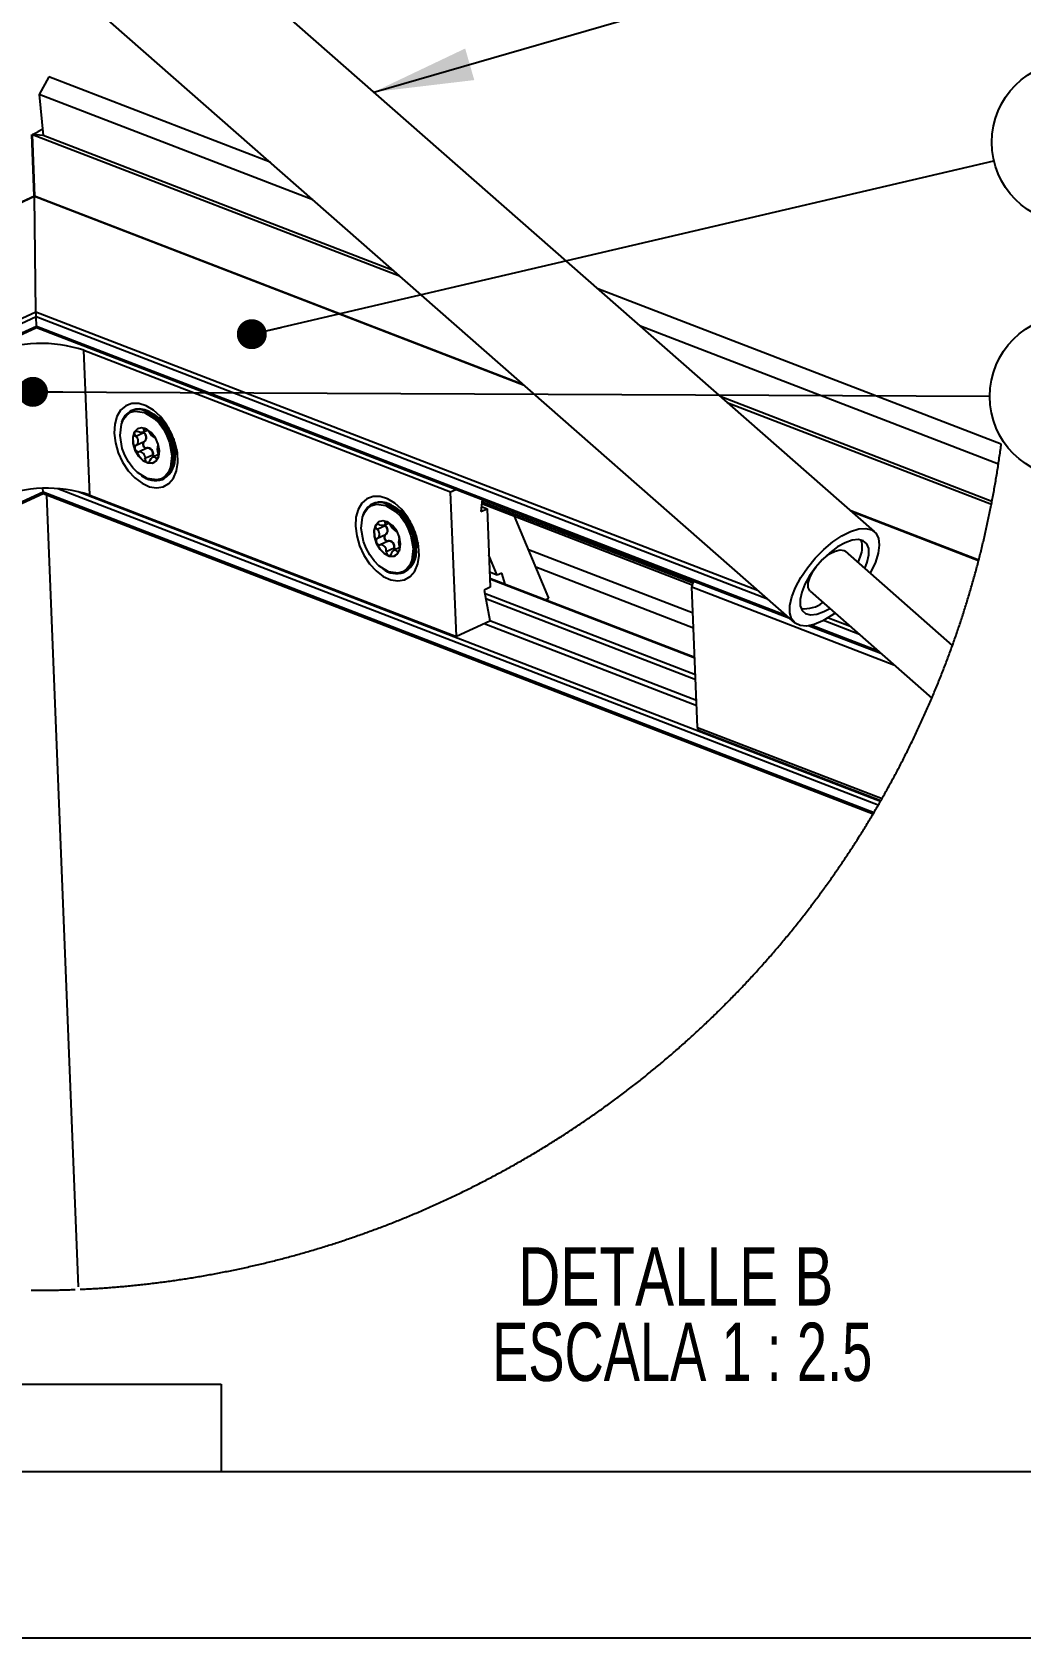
# Model space of a CAD drawing. Extents: x 0 to 7043, y 0 to 3042.
# Drawn here: x 863 to 1456, y 0 to 964 of the extents above; entities that cross this region are included whole.
import ezdxf

# ---------------------------------------------------------------- set-up
doc = ezdxf.new("R2010")
doc.units = 0
doc.header["$LTSCALE"] = 10
doc.layers.get('0').update_dxf_attribs({"linetype": 'CONTINUOUS'})
doc.layers.add('FORMATO', color=7, linetype='CONTINUOUS')
doc.layers.add('SLD-0', color=179, linetype='CONTINUOUS')
doc.styles.add('SLDTEXTSTYLE1', font='TXT', dxfattribs={"width": 0.75})
doc.styles.add('SLDTEXTSTYLE4', font='TXT', dxfattribs={"width": 0.696429})
doc.dimstyles.new('SLDDIMSTYLE0', dxfattribs={"dimtxt": 0.18, "dimasz": 60, "dimexe": 0, "dimexo": 0.0625, "dimgap": 0, "dimtad": 0, "dimtih": 1, "dimtoh": 1, "dimdec": 0, "dimrnd": 1e-09, "dimzin": 0, "dimdsep": 46, "dimtxsty": 'Standard', "dimsah": 1, "dimcen": 0.09, "dimadec": 0, "dimazin": 0, "dimtfac": 60, "dimtdec": 0, "dimtofl": 0, "dimtmove": 0, "dimatfit": 3, "dimfxl": 1, "dimtolj": 1, "dimtzin": 0, "dimarcsym": 0})
doc.dimstyles.new('SLDDIMSTYLE1', dxfattribs={"dimtxt": 0.18, "dimasz": 18, "dimexe": 0, "dimexo": 0.0625, "dimgap": 0, "dimtad": 0, "dimtih": 1, "dimtoh": 1, "dimdec": 0, "dimrnd": 1e-09, "dimzin": 0, "dimdsep": 46, "dimtxsty": 'Standard', "dimblk1": 'DOT', "dimblk2": 'DOT', "dimsah": 1, "dimcen": 0.09, "dimadec": 0, "dimazin": 0, "dimtfac": 18, "dimtdec": 0, "dimtofl": 0, "dimtmove": 0, "dimatfit": 3, "dimldrblk": 'DOT', "dimfxl": 1, "dimtolj": 1, "dimtzin": 0, "dimarcsym": 0})

# ---------------------------------------------------------------- blocks, each defined once
blk = doc.blocks.new('SW_NOTE_0_21')
at = {"color": 0, "linetype": 'Continuous', "char_height": 35, "attachment_point": 2}
for s, insert, style in [('DETALLE B', (108.28, 45.12), 'SLDTEXTSTYLE1'), ('ESCALA 1 : 2.5', (112.17, -0.14), 'SLDTEXTSTYLE4')]:
    blk.add_mtext(s, dxfattribs=dict(at, insert=insert, style=style))
blk = doc.blocks.new('SW_NOTE_0_23')
at = {"color": 0, "linetype": 'Continuous'}
blk.add_circle((48.65, -0.22), 48.65, dxfattribs=at)
at = {"color": 0, "linetype": 'Continuous', "insert": (47.94, 17.92), "char_height": 35, "attachment_point": 2, "style": 'SLDTEXTSTYLE1'}
blk.add_mtext('11', dxfattribs=at)
blk = doc.blocks.new('_DOT')
at = {"color": 0, "linetype": 'ByBlock'}
blk.add_line((-0.5, 0), (-1, 0), dxfattribs=at)
at = {"color": 0, "linetype": 'ByBlock', "const_width": 0.5}
blk.add_lwpolyline([(-0.25, 0, 1), (0.25, 0, 1)], format="xyb", close=True, dxfattribs=at)
blk = doc.blocks.new('SW_NOTE_0_24')
at = {"color": 0, "linetype": 'Continuous'}
blk.add_circle((47.37, 11.07), 48.65, dxfattribs=at)
at = {"color": 0, "linetype": 'Continuous', "insert": (46.67, 29.21), "char_height": 35, "attachment_point": 2, "style": 'SLDTEXTSTYLE1'}
blk.add_mtext('18', dxfattribs=at)

msp = doc.modelspace()

# ---------------------------------------------------------------- linework, layer by layer
at = {"color": 7, "linetype": 'Continuous'}
for p, q in [((1368.46, 664.31), (916.37, 1061.29)), ((868.34, 1006.58), (1320.42, 609.61)), ((872.71, 937.35), (867.05, 926.92)), ((1005.54, 886.11), (872.71, 937.35)), ((867.05, 926.92), (869.4, 902.18)), ((1031.16, 863.61), (867.05, 926.92)), ((864, 865.77), (862.52, 902.83)), ((862.92, 902.85), (866.23, 904.37)), ((869.4, 902.18), (862.92, 902.85)), ((864.4, 865.77), (862.92, 902.85)), ((864.19, 865.86), (309.72, 610.98)), ((864.98, 796.23), (864.18, 865.5)), ((1157.43, 752.74), (864.19, 865.86)), ((1444.54, 716.76), (1202.33, 810.19)), ((865.29, 787.79), (865.07, 793.22)), ((336.51, 543.71), (865.34, 786.81)), ((865.34, 786.81), (1317.08, 612.55)), ((1442.84, 704.8), (1227.95, 787.7)), ((893.84, 773.21), (1113.97, 688.29)), ((897.31, 686.25), (893.84, 773.21)), ((922.82, 737.11), (922.1, 736.78)), ((926.71, 737.88), (925.72, 737.92)), ((927.54, 737.84), (926.71, 737.88)), ((932.44, 736.64), (931.95, 736.82)), ((942.15, 729.41), (937.75, 733.28)), ((929.73, 723.62), (925, 721.45)), ((929.17, 724.01), (932.1, 725.36)), ((938.88, 732.29), (939.32, 732.62)), ((939.32, 732.62), (939.01, 732.17)), ((940.87, 732.09), (939.27, 732.09)), ((925.2, 716.29), (929.94, 718.46)), ((931.62, 714.45), (926.89, 712.27)), ((932.7, 714.42), (931.62, 714.45)), ((948.33, 717.03), (948.41, 716.18)), ((948.51, 709.87), (948.44, 715.73)), ((930.49, 708.34), (935.23, 710.51)), ((938.53, 710.6), (935.16, 709.05)), ((948.49, 711.71), (949.69, 713.1)), ((948.5, 711), (948.93, 711.12)), ((948.5, 711.06), (948.66, 711.09)), ((940.97, 695.71), (941.7, 696.04)), ((382.53, 463.4), (869.32, 687.17)), ((869.27, 688.15), (869.19, 690.22)), ((869.32, 687.17), (1367.71, 494.91)), ((890.57, 210.89), (871.57, 686.3)), ((897.31, 686.25), (1117.44, 601.34)), ((1113.97, 688.29), (1117.05, 689.71)), ((1117.44, 601.34), (1113.97, 688.29)), ((1067.68, 681.23), (1066.95, 680.9)), ((1071.57, 682), (1070.58, 682.04)), ((1072.4, 681.96), (1071.57, 682)), ((1077.3, 680.76), (1076.81, 680.94)), ((1087.01, 673.53), (1082.61, 677.4)), ((1084.18, 676.74), (1083.73, 676.07)), ((1083.74, 676.4), (1084.18, 676.74)), ((1085.73, 676.21), (1084.13, 676.21)), ((1132.83, 683.62), (1132.17, 676.37)), ((1132.17, 676.37), (1135.86, 678.06)), ((1132.45, 679.38), (1135.86, 678.06)), ((1132.62, 681.24), (1259.05, 632.47)), ((1135.86, 678.06), (1137.74, 630.96)), ((1431.03, 647.19), (1354.21, 676.82)), ((1074.59, 667.74), (1069.85, 665.57)), ((1074.03, 668.13), (1076.96, 669.48)), ((1172.91, 624.41), (1152.25, 673.67)), ((1070.06, 660.41), (1074.8, 662.58)), ((1076.48, 658.56), (1071.75, 656.39)), ((1077.56, 658.53), (1076.48, 658.56)), ((1093.19, 661.15), (1093.27, 660.3)), ((1093.37, 653.99), (1093.3, 659.85)), ((1093.35, 655.83), (1094.57, 657.24)), ((1075.35, 652.46), (1080.09, 654.63)), ((1083.39, 654.72), (1080.01, 653.17)), ((1093.36, 655.12), (1093.79, 655.23)), ((1093.36, 655.17), (1093.52, 655.21)), ((1142, 638.12), (1136.97, 650.1)), ((1415.3, 596.04), (1350.96, 652.53)), ((1358.65, 645.77), (1360.09, 649.56)), ((1085.83, 639.83), (1086.56, 640.16)), ((1142, 638.12), (1137.38, 639.9)), ((1144.73, 639.37), (1142, 638.12)), ((1146.64, 632.72), (1144.73, 639.37)), ((1137.74, 630.96), (1134.05, 629.27)), ((1134.05, 629.27), (1137.52, 610.89)), ((1260.57, 588.77), (1137.53, 636.24)), ((1262.25, 546.72), (1258.88, 631.14)), ((1329.85, 628.48), (1402.89, 564.35)), ((1170.76, 623.42), (1172.91, 624.41)), ((1137.56, 610.58), (1117.44, 601.34)), ((1329.28, 607.84), (1372.22, 591.27)), ((1263.28, 544.89), (1372.32, 502.82)), ((200, 100), (4100, 100)), ((75.31, 0), (4200, 0))]:
    msp.add_line(p, q, dxfattribs=at)
at = {"color": 8, "linetype": 'Continuous'}
for p, q in [((862.92, 902.85), (1083.29, 817.84)), ((1079.58, 821.1), (869.4, 902.18)), ((864.18, 865.5), (309.82, 610.67)), ((1158.16, 752.09), (864.18, 865.5)), ((332.85, 551.61), (864.98, 796.23)), ((865.07, 793.22), (334, 549.1)), ((864.98, 796.23), (1298.23, 629.1)), ((1304.27, 623.79), (865.07, 793.22)), ((336.12, 544.54), (865.29, 787.79)), ((865.29, 787.79), (1315.14, 614.25)), ((1438.97, 682.45), (1276.36, 745.18)), ((1280.07, 741.93), (1438.64, 680.76)), ((929.88, 723.8), (929.41, 724.32)), ((931.11, 726.1), (929.81, 725.5)), ((939.39, 731.84), (941.46, 731.47)), ((936.99, 708.37), (938.56, 709.09)), ((382.01, 464.16), (869.27, 688.15)), ((869.27, 688.15), (1368.17, 495.69)), ((1370.73, 500.06), (878.11, 690.09)), ((890.27, 688.37), (1372.13, 502.49)), ((1084.25, 675.96), (1086.32, 675.59)), ((1132.73, 682.48), (1259.54, 633.56)), ((1430.94, 646.86), (1354.95, 676.18)), ((1074.74, 667.92), (1074.27, 668.44)), ((1075.97, 670.22), (1074.67, 669.62)), ((1081.85, 652.49), (1083.42, 653.21)), ((1160.66, 653.62), (1259.5, 615.49)), ((1259.86, 606.43), (1165.12, 642.98)), ((1134.41, 627.4), (1260.98, 578.57)), ((1260.58, 588.41), (1137.54, 635.87)), ((1258.88, 631.14), (1380.07, 584.39)), ((1261.11, 575.26), (1135.07, 623.88)), ((1261.73, 559.71), (1134.04, 608.97)), ((1137.52, 610.89), (1261.6, 563.02)), ((1330.88, 608.18), (1370.28, 592.98)), ((1359.42, 602.52), (1337.75, 610.88)), ((1340.87, 612.65), (1353.38, 607.82)), ((1262.25, 546.72), (1372.99, 504))]:
    msp.add_line(p, q, dxfattribs=at)
at = {"color": 7, "linetype": 'Continuous', "flags": 128}
for points in [[(869.04, 905.99), (868.81, 905.82), (866.23, 904.37)], [(912.28, 728.82), (911.99, 723.4), (912.73, 717.59), (914.46, 711.69), (917.08, 706.03), (920.46, 700.9), (924.41, 696.6), (928.72, 693.34), (933.16, 691.3), (937.48, 690.6), (941.46, 691.27), (944.88, 693.27), (947.56, 696.5), (949.35, 700.79), (950.15, 705.9), (949.92, 711.55), (948.68, 717.44), (946.49, 723.26), (943.47, 728.69), (939.78, 733.44), (935.62, 737.25), (931.22, 739.91), (926.81, 741.29), (922.63, 741.31), (918.9, 739.96), (915.83, 737.33), (913.58, 733.54), (912.28, 728.82)], [(931.87, 696.15), (926.08, 699.76), (923.21, 702.68), (920.62, 706.23), (918.47, 710.19), (916.88, 714.31), (915.49, 722.05), (916.29, 728.95), (917.6, 731.95), (919.49, 734.35), (921.88, 735.97)], [(927.73, 737.92), (927.84, 737.91), (931.77, 737.03)], [(930.28, 735.92), (936.08, 732.31), (938.94, 729.39), (941.54, 725.84), (943.69, 721.88), (945.28, 717.76), (946.67, 710.02), (945.86, 703.13), (944.56, 700.12), (942.66, 697.72), (940.27, 696.1), (937.55, 695.33), (931.87, 696.15)], [(931.77, 737.03), (935.75, 734.86), (937.75, 733.28)], [(937.75, 733.28), (933.37, 736.31), (932.44, 736.64)], [(941, 732.07), (941, 732.07), (938.16, 732.92)], [(938.72, 709.44), (939.11, 712.94), (938.42, 716.85), (936.74, 720.65), (934.29, 723.83), (931.41, 725.95), (928.49, 726.74), (925.91, 726.08), (924.03, 724.06), (923.11, 720.96), (923.26, 717.2), (924.46, 713.28), (926.56, 709.73), (929.27, 707.03), (932.23, 705.55), (935.03, 705.48), (937.29, 706.84), (938.72, 709.44)], [(926.51, 726.39), (926.07, 726.15), (924.19, 724.14), (923.26, 721.04), (923.42, 717.27), (924.62, 713.35), (926.72, 709.8), (929.43, 707.1), (932.38, 705.62), (935.18, 705.55), (935.96, 705.83)], [(926.41, 724.27), (925.79, 724.46), (925.13, 724.48), (924.57, 724.29), (924.21, 723.91), (924.05, 723.39), (924.11, 722.8), (924.37, 722.19), (924.84, 721.6), (925, 721.45)], [(929.81, 725.5), (929.79, 724.7), (929.38, 724.13), (928.64, 723.87), (927.75, 723.89), (926.68, 724.16), (926.41, 724.27)], [(929.81, 725.5), (929.81, 725.97), (930.03, 726.28), (930.43, 726.37), (930.86, 726.27), (931.4, 725.98), (931.94, 725.54), (932.44, 725), (932.85, 724.39), (932.9, 724.31)], [(937.81, 731.48), (938.3, 731.49), (939.43, 731.17)], [(940.69, 732.19), (940.41, 732.25), (938.94, 731.92)], [(939.01, 732.13), (940.12, 732.33), (940.41, 732.34)], [(940.36, 732.3), (939.63, 732.28), (939.06, 731.98)], [(891.64, 209.33), (892.61, 209.38), (893.58, 209.42), (894.54, 209.47), (895.51, 209.52), (896.47, 209.57), (897.44, 209.63), (898.4, 209.68), (899.37, 209.74), (900.33, 209.79), (901.3, 209.85), (902.27, 209.91), (903.23, 209.98), (904.2, 210.04), (905.16, 210.1), (906.12, 210.17), (907.09, 210.24), (908.05, 210.31), (909.02, 210.38), (909.98, 210.46), (910.95, 210.53), (911.91, 210.61), (912.87, 210.69), (913.84, 210.77), (914.8, 210.85), (915.77, 210.93), (916.73, 211.02), (917.69, 211.1), (918.65, 211.19), (919.62, 211.28), (920.58, 211.37), (921.54, 211.46), (922.51, 211.56), (923.47, 211.65), (924.43, 211.75), (925.39, 211.85), (926.35, 211.95), (927.32, 212.05), (928.28, 212.16), (929.24, 212.26), (930.2, 212.37), (931.16, 212.48), (932.12, 212.59), (933.08, 212.7), (934.04, 212.81), (935, 212.93), (935.96, 213.04), (936.92, 213.16), (937.88, 213.28), (938.84, 213.4), (939.8, 213.53), (940.76, 213.65), (941.72, 213.78), (942.68, 213.9), (943.64, 214.03), (944.59, 214.16), (945.55, 214.3), (946.51, 214.43), (947.47, 214.57), (948.42, 214.7), (949.38, 214.84), (950.34, 214.98), (951.29, 215.12), (952.25, 215.27), (953.21, 215.41), (954.16, 215.56), (955.12, 215.71), (956.07, 215.86), (957.03, 216.01), (957.98, 216.16), (958.94, 216.31), (959.89, 216.47), (960.85, 216.63), (961.8, 216.79), (962.75, 216.95), (963.71, 217.11), (964.66, 217.28), (965.61, 217.44), (966.57, 217.61), (967.52, 217.78), (968.47, 217.95), (969.42, 218.12), (970.37, 218.29), (971.32, 218.47), (972.27, 218.64), (973.23, 218.82), (974.18, 219), (975.13, 219.18), (976.07, 219.37), (977.02, 219.55), (977.97, 219.74), (978.92, 219.92), (979.87, 220.11), (980.82, 220.3), (981.77, 220.5), (982.71, 220.69), (983.66, 220.89), (984.61, 221.08), (985.55, 221.28), (986.5, 221.48), (987.45, 221.68), (988.39, 221.89), (989.34, 222.09), (990.28, 222.3), (991.23, 222.51), (992.17, 222.71), (993.11, 222.93), (994.06, 223.14), (995, 223.35), (995.94, 223.57), (996.88, 223.79), (997.83, 224), (998.77, 224.22), (999.71, 224.45), (1000.65, 224.67), (1001.59, 224.9), (1002.53, 225.12), (1003.47, 225.35), (1004.41, 225.58), (1005.35, 225.81), (1006.29, 226.04), (1007.23, 226.28), (1008.16, 226.51), (1009.1, 226.75), (1010.04, 226.99), (1010.97, 227.23), (1011.91, 227.47), (1012.85, 227.72), (1013.78, 227.96), (1014.72, 228.21), (1015.65, 228.46), (1016.59, 228.71), (1017.52, 228.96), (1018.45, 229.21), (1019.39, 229.47), (1020.32, 229.72), (1021.25, 229.98), (1022.18, 230.24), (1023.11, 230.5), (1024.04, 230.76), (1024.98, 231.03), (1025.9, 231.29), (1026.83, 231.56), (1027.76, 231.83), (1028.69, 232.1), (1029.62, 232.37), (1030.55, 232.64), (1031.48, 232.92), (1032.4, 233.19), (1033.33, 233.47), (1034.25, 233.75), (1035.18, 234.03), (1036.1, 234.31), (1037.03, 234.6), (1037.95, 234.88), (1038.88, 235.17), (1039.8, 235.46), (1040.72, 235.75), (1041.64, 236.04), (1042.57, 236.33), (1043.49, 236.62), (1044.41, 236.92), (1045.33, 237.22), (1046.25, 237.52), (1047.17, 237.82), (1048.09, 238.12), (1049, 238.42), (1049.92, 238.73), (1050.84, 239.04), (1051.76, 239.34), (1052.67, 239.65), (1053.59, 239.96), (1054.5, 240.28), (1055.42, 240.59), (1056.33, 240.91), (1057.24, 241.22), (1058.16, 241.54), (1059.07, 241.86), (1059.98, 242.18), (1060.89, 242.51), (1061.8, 242.83), (1062.71, 243.16), (1063.62, 243.49), (1064.53, 243.82), (1065.44, 244.15), (1066.35, 244.48), (1067.26, 244.81), (1068.17, 245.15), (1069.07, 245.48), (1069.98, 245.82), (1070.88, 246.16), (1071.79, 246.5), (1072.69, 246.85), (1073.6, 247.19), (1074.5, 247.54), (1075.4, 247.88), (1076.3, 248.23), (1077.2, 248.58), (1078.11, 248.93), (1079.01, 249.29), (1079.91, 249.64), (1080.8, 250), (1081.7, 250.36), (1082.6, 250.72), (1083.5, 251.08), (1084.4, 251.44), (1085.29, 251.8), (1086.19, 252.17), (1087.08, 252.53), (1087.98, 252.9), (1088.87, 253.27), (1089.76, 253.64), (1090.65, 254.01), (1091.55, 254.39), (1092.44, 254.76), (1093.33, 255.14), (1094.22, 255.52), (1095.11, 255.9), (1096, 256.28), (1096.88, 256.66), (1097.77, 257.05), (1098.66, 257.43), (1099.54, 257.82), (1100.43, 258.21), (1101.32, 258.6), (1102.2, 258.99), (1103.08, 259.38), (1103.97, 259.78), (1104.85, 260.17), (1105.73, 260.57), (1106.61, 260.97), (1107.49, 261.37), (1108.37, 261.77), (1109.25, 262.18), (1110.13, 262.58), (1111.01, 262.99), (1111.88, 263.39), (1112.76, 263.8), (1113.63, 264.21), (1114.51, 264.63), (1115.38, 265.04), (1116.26, 265.45), (1117.13, 265.87), (1118, 266.29), (1118.87, 266.71), (1119.74, 267.13), (1120.61, 267.55), (1121.48, 267.97), (1122.35, 268.4), (1123.22, 268.83), (1124.09, 269.25), (1124.95, 269.68), (1125.82, 270.11), (1126.69, 270.55), (1127.55, 270.98), (1128.41, 271.41), (1129.28, 271.85), (1130.14, 272.29), (1131, 272.73), (1131.86, 273.17), (1132.72, 273.61), (1133.58, 274.05), (1134.44, 274.5), (1135.3, 274.95), (1136.15, 275.39), (1137.01, 275.84), (1137.87, 276.29), (1138.72, 276.74), (1139.57, 277.2), (1140.43, 277.65), (1141.28, 278.11), (1142.13, 278.57), (1142.98, 279.03), (1143.83, 279.49), (1144.68, 279.95), (1145.53, 280.41), (1146.38, 280.88), (1147.23, 281.34), (1148.07, 281.81), (1148.92, 282.28), (1149.77, 282.75), (1150.61, 283.22), (1151.45, 283.69), (1152.3, 284.17), (1153.14, 284.65), (1153.98, 285.12), (1154.82, 285.6), (1155.66, 286.08), (1156.5, 286.56), (1157.33, 287.05), (1158.17, 287.53), (1159.01, 288.02), (1159.84, 288.5), (1160.68, 288.99), (1161.51, 289.48), (1162.35, 289.97), (1163.18, 290.46), (1164.01, 290.96), (1164.84, 291.45), (1165.67, 291.95), (1166.5, 292.45), (1167.33, 292.95), (1168.15, 293.45), (1168.98, 293.95), (1169.81, 294.45), (1170.63, 294.96), (1171.45, 295.47), (1172.28, 295.97), (1173.1, 296.48), (1173.92, 296.99), (1174.74, 297.5), (1175.56, 298.02), (1176.38, 298.53), (1177.2, 299.05), (1178.02, 299.56), (1178.83, 300.08), (1179.65, 300.6), (1180.46, 301.12), (1181.28, 301.65), (1182.09, 302.17), (1182.9, 302.69), (1183.71, 303.22), (1184.52, 303.75), (1185.33, 304.28), (1186.14, 304.81), (1186.95, 305.34), (1187.75, 305.87), (1188.56, 306.41), (1189.37, 306.94), (1190.17, 307.48), (1190.97, 308.02), (1191.78, 308.56), (1192.58, 309.1), (1193.38, 309.64), (1194.18, 310.19), (1194.98, 310.73), (1195.77, 311.28), (1196.57, 311.83), (1197.37, 312.38), (1198.16, 312.93), (1198.96, 313.48), (1199.75, 314.03), (1200.54, 314.59), (1201.33, 315.14), (1202.12, 315.7), (1202.91, 316.26), (1203.7, 316.82), (1204.49, 317.38), (1205.28, 317.94), (1206.06, 318.5), (1206.85, 319.07), (1207.63, 319.63), (1208.41, 320.2), (1209.2, 320.77), (1209.98, 321.34), (1210.76, 321.91), (1211.54, 322.48), (1212.32, 323.06), (1213.09, 323.63), (1213.87, 324.21), (1214.64, 324.79), (1215.42, 325.37), (1216.19, 325.95), (1216.97, 326.53), (1217.74, 327.11), (1218.51, 327.7), (1219.28, 328.28), (1220.05, 328.87), (1220.81, 329.46), (1221.58, 330.04), (1222.35, 330.64), (1223.11, 331.23), (1223.88, 331.82), (1224.64, 332.41), (1225.4, 333.01), (1226.16, 333.61), (1226.92, 334.2), (1227.68, 334.8), (1228.44, 335.4), (1229.19, 336.01), (1229.95, 336.61), (1230.71, 337.21), (1231.46, 337.82), (1232.21, 338.43), (1232.96, 339.03), (1233.72, 339.64), (1234.47, 340.25), (1235.21, 340.87), (1235.96, 341.48), (1236.71, 342.09), (1237.46, 342.71), (1238.2, 343.33), (1238.94, 343.94), (1239.69, 344.56), (1240.43, 345.18), (1241.17, 345.8), (1241.91, 346.43), (1242.65, 347.05), (1243.39, 347.68), (1244.12, 348.3), (1244.86, 348.93), (1245.59, 349.56), (1246.33, 350.19), (1247.06, 350.82), (1247.79, 351.45), (1248.52, 352.09), (1249.25, 352.72), (1249.98, 353.36), (1250.71, 354), (1251.43, 354.64), (1252.16, 355.28), (1252.88, 355.92), (1253.6, 356.56), (1254.33, 357.2), (1255.05, 357.85), (1255.77, 358.49), (1256.48, 359.14), (1257.2, 359.79), (1257.92, 360.44), (1258.63, 361.09), (1259.35, 361.74), (1260.06, 362.39), (1260.77, 363.05), (1261.49, 363.7), (1262.2, 364.36), (1262.9, 365.02), (1263.61, 365.67), (1264.32, 366.33), (1265.03, 367), (1265.73, 367.66), (1266.43, 368.32), (1267.14, 368.99), (1267.84, 369.65), (1268.54, 370.32), (1269.24, 370.99), (1269.94, 371.66), (1270.63, 372.33), (1271.33, 373), (1272.02, 373.67), (1272.72, 374.34), (1273.41, 375.02), (1274.1, 375.7), (1274.79, 376.37), (1275.48, 377.05), (1276.17, 377.73), (1276.85, 378.41), (1277.54, 379.09), (1278.22, 379.78), (1278.91, 380.46), (1279.59, 381.15), (1280.27, 381.83), (1280.95, 382.52), (1281.63, 383.21), (1282.31, 383.9), (1282.99, 384.59), (1283.66, 385.28), (1284.33, 385.97), (1285.01, 386.67), (1285.68, 387.36), (1286.35, 388.06), (1287.02, 388.76), (1287.69, 389.46), (1288.36, 390.16), (1289.02, 390.86), (1289.69, 391.56), (1290.35, 392.26), (1291.02, 392.97), (1291.68, 393.67), (1292.34, 394.38), (1293, 395.09), (1293.65, 395.79), (1294.31, 396.5), (1294.97, 397.21), (1295.62, 397.93), (1296.28, 398.64), (1296.93, 399.35), (1297.58, 400.07), (1298.23, 400.78), (1298.88, 401.5), (1299.52, 402.22), (1300.17, 402.94), (1300.82, 403.66), (1301.46, 404.38), (1302.1, 405.1), (1302.74, 405.83), (1303.38, 406.55), (1304.02, 407.28), (1304.66, 408), (1305.3, 408.73), (1305.93, 409.46), (1306.57, 410.19), (1307.2, 410.92), (1307.83, 411.65), (1308.46, 412.39), (1309.09, 413.12), (1309.72, 413.86), (1310.35, 414.59), (1310.97, 415.33), (1311.6, 416.07), (1312.22, 416.81), (1312.85, 417.55), (1313.47, 418.29), (1314.09, 419.03), (1314.7, 419.78), (1315.32, 420.52), (1315.94, 421.27), (1316.55, 422.01), (1317.17, 422.76), (1317.78, 423.51), (1318.39, 424.26), (1319, 425.01), (1319.61, 425.76), (1320.22, 426.51), (1320.82, 427.27), (1321.43, 428.02), (1322.03, 428.78), (1322.63, 429.53), (1323.23, 430.29), (1323.83, 431.05), (1324.43, 431.81), (1325.03, 432.57), (1325.63, 433.33), (1326.22, 434.09), (1326.81, 434.86), (1327.41, 435.62), (1328, 436.39), (1328.59, 437.15), (1329.18, 437.92), (1329.76, 438.69), (1330.35, 439.46), (1330.93, 440.23), (1331.52, 441), (1332.1, 441.77), (1332.68, 442.54), (1333.26, 443.32), (1333.84, 444.09), (1334.41, 444.87), (1334.99, 445.65), (1335.56, 446.42), (1336.14, 447.2), (1336.71, 447.98), (1337.28, 448.76), (1337.85, 449.55), (1338.42, 450.33), (1338.98, 451.11), (1339.55, 451.9), (1340.11, 452.68), (1340.68, 453.47), (1341.24, 454.26), (1341.8, 455.04), (1342.36, 455.83), (1342.91, 456.62), (1343.47, 457.41), (1344.03, 458.21), (1344.58, 459), (1345.13, 459.79), (1345.68, 460.59), (1346.23, 461.38), (1346.78, 462.18), (1347.33, 462.98), (1347.87, 463.78), (1348.42, 464.57), (1348.96, 465.37), (1349.5, 466.18), (1350.04, 466.98), (1350.58, 467.78), (1351.12, 468.58), (1351.66, 469.39), (1352.19, 470.19), (1352.72, 471), (1353.26, 471.81), (1353.79, 472.62), (1354.32, 473.43), (1354.85, 474.24), (1355.37, 475.05), (1355.9, 475.86), (1356.42, 476.67), (1356.95, 477.48), (1357.47, 478.3), (1357.99, 479.11), (1358.51, 479.93), (1359.03, 480.75), (1359.54, 481.56), (1360.06, 482.38), (1360.57, 483.2), (1361.08, 484.02), (1361.59, 484.84), (1362.1, 485.66), (1362.61, 486.49), (1363.12, 487.31), (1363.62, 488.14), (1364.13, 488.96), (1364.63, 489.79), (1365.13, 490.61), (1365.63, 491.44), (1366.13, 492.27), (1366.63, 493.1), (1367.12, 493.93), (1367.62, 494.76), (1367.71, 494.91), (1368.17, 495.69), (1368.66, 496.52), (1369.15, 497.36), (1369.64, 498.19), (1370.13, 499.03), (1370.61, 499.86), (1370.73, 500.06), (1371.21, 500.89), (1371.69, 501.73), (1372.13, 502.49), (1372.32, 502.82), (1372.8, 503.66), (1372.99, 504), (1373.47, 504.84), (1373.94, 505.68), (1374.42, 506.52), (1374.89, 507.37), (1375.37, 508.21), (1375.84, 509.05), (1376.31, 509.9), (1376.77, 510.75), (1377.24, 511.59), (1377.71, 512.44), (1378.17, 513.29), (1378.63, 514.14), (1379.09, 514.99), (1379.55, 515.84), (1380.01, 516.69), (1380.47, 517.54), (1380.92, 518.4), (1381.38, 519.25), (1381.83, 520.1), (1382.28, 520.96), (1382.73, 521.82), (1383.18, 522.67), (1383.63, 523.53), (1384.07, 524.39), (1384.52, 525.25), (1384.96, 526.11), (1385.4, 526.97), (1385.84, 527.83), (1386.28, 528.69), (1386.71, 529.55), (1387.15, 530.42), (1387.58, 531.28), (1388.02, 532.15), (1388.45, 533.01), (1388.88, 533.88), (1389.31, 534.75), (1389.73, 535.61), (1390.16, 536.48), (1390.58, 537.35), (1391.01, 538.22), (1391.43, 539.09), (1391.85, 539.96), (1392.26, 540.83), (1392.68, 541.71), (1393.1, 542.58), (1393.51, 543.45), (1393.92, 544.33), (1394.33, 545.2), (1394.74, 546.08), (1395.15, 546.96), (1395.56, 547.83), (1395.96, 548.71), (1396.37, 549.59), (1396.77, 550.47), (1397.17, 551.35), (1397.57, 552.23), (1397.97, 553.11), (1398.37, 553.99), (1398.76, 554.88), (1399.15, 555.76), (1399.55, 556.64), (1399.94, 557.53), (1400.33, 558.41), (1400.71, 559.3), (1401.1, 560.19), (1401.48, 561.07), (1401.87, 561.96), (1402.25, 562.85), (1402.63, 563.74), (1402.89, 564.35), (1403.27, 565.24), (1403.64, 566.13), (1404.02, 567.02), (1404.39, 567.91), (1404.76, 568.8), (1405.14, 569.7), (1405.5, 570.59), (1405.87, 571.49), (1406.24, 572.38), (1406.6, 573.28), (1406.97, 574.17), (1407.33, 575.07), (1407.69, 575.97), (1408.05, 576.86), (1408.4, 577.76), (1408.76, 578.66), (1409.11, 579.56), (1409.47, 580.46), (1409.82, 581.36), (1410.17, 582.27), (1410.52, 583.17), (1410.86, 584.07), (1411.21, 584.97), (1411.55, 585.88), (1411.89, 586.78), (1412.23, 587.69), (1412.57, 588.59), (1412.91, 589.5), (1413.25, 590.41), (1413.58, 591.31), (1413.92, 592.22), (1414.25, 593.13), (1414.58, 594.04), (1414.91, 594.95), (1415.23, 595.86), (1415.3, 596.04), (1415.62, 596.95), (1415.95, 597.86), (1416.27, 598.77), (1416.59, 599.68), (1416.91, 600.59), (1417.23, 601.51), (1417.55, 602.42), (1417.86, 603.34), (1418.17, 604.25), (1418.49, 605.17), (1418.8, 606.08), (1419.1, 607), (1419.41, 607.92), (1419.72, 608.83), (1420.02, 609.75), (1420.33, 610.67), (1420.63, 611.59), (1420.93, 612.51), (1421.22, 613.43), (1421.52, 614.35), (1421.82, 615.27), (1422.11, 616.19), (1422.4, 617.11), (1422.69, 618.03), (1422.98, 618.96), (1423.27, 619.88), (1423.56, 620.8), (1423.84, 621.73), (1424.12, 622.65), (1424.4, 623.58), (1424.68, 624.5), (1424.96, 625.43), (1425.24, 626.36), (1425.51, 627.28), (1425.79, 628.21), (1426.06, 629.14), (1426.33, 630.07), (1426.6, 631), (1426.87, 631.93), (1427.13, 632.86), (1427.4, 633.79), (1427.66, 634.72), (1427.92, 635.65), (1428.18, 636.58), (1428.44, 637.51), (1428.7, 638.44), (1428.95, 639.38), (1429.21, 640.31), (1429.46, 641.24), (1429.71, 642.18), (1429.96, 643.11), (1430.21, 644.05), (1430.45, 644.98), (1430.7, 645.92), (1430.94, 646.85), (1430.94, 646.86), (1431.03, 647.19), (1431.27, 648.13), (1431.51, 649.06), (1431.75, 650), (1431.98, 650.94), (1432.22, 651.88), (1432.45, 652.82), (1432.68, 653.75), (1432.91, 654.69), (1433.14, 655.63), (1433.37, 656.57), (1433.59, 657.51), (1433.82, 658.45), (1434.04, 659.4), (1434.26, 660.34), (1434.48, 661.28), (1434.69, 662.22), (1434.91, 663.16), (1435.13, 664.11), (1435.34, 665.05), (1435.55, 665.99), (1435.76, 666.94), (1435.97, 667.88), (1436.17, 668.83), (1436.38, 669.77), (1436.58, 670.72), (1436.78, 671.66), (1436.98, 672.61), (1437.18, 673.56), (1437.38, 674.5), (1437.58, 675.45), (1437.77, 676.4), (1437.96, 677.35), (1438.15, 678.29), (1438.34, 679.24), (1438.53, 680.19), (1438.64, 680.76), (1438.83, 681.7), (1438.97, 682.45), (1439.16, 683.4), (1439.34, 684.35), (1439.52, 685.3), (1439.69, 686.25), (1439.87, 687.21), (1440.04, 688.16), (1440.22, 689.11), (1440.39, 690.06), (1440.56, 691.01), (1440.73, 691.96), (1440.89, 692.92), (1441.06, 693.87), (1441.22, 694.82), (1441.38, 695.78), (1441.54, 696.73), (1441.7, 697.68), (1441.86, 698.64), (1442.02, 699.59), (1442.17, 700.55), (1442.32, 701.5), (1442.47, 702.46), (1442.62, 703.41), (1442.77, 704.37), (1442.84, 704.8), (1442.98, 705.76), (1443.13, 706.71), (1443.27, 707.67), (1443.41, 708.63), (1443.55, 709.58), (1443.69, 710.54), (1443.82, 711.5), (1443.96, 712.46), (1444.09, 713.41), (1444.22, 714.37), (1444.35, 715.33), (1444.48, 716.29), (1444.54, 716.76)], [(938.2, 716.36), (938.32, 716.7), (938.31, 717.19)], [(930.49, 708.34), (930.55, 707.53), (930.81, 706.8), (931.23, 706.26), (931.73, 705.96), (932.25, 705.91), (932.76, 706.09), (933.22, 706.5), (933.59, 707.14)], [(933.59, 707.14), (934.19, 708.21), (934.95, 708.94), (935.67, 709.19), (936.3, 709.05), (936.45, 708.95), (936.99, 708.37)], [(936.99, 708.37), (937.35, 707.99), (937.75, 707.88), (937.93, 707.96)], [(948.98, 711.7), (948.78, 711.5), (948.49, 711.43)], [(948.6, 710.56), (949.17, 711.59), (949.71, 713.13)], [(869.27, 688.15), (869.28, 687.82), (869.3, 687.55), (869.31, 687.34), (869.32, 687.22), (869.32, 687.17), (869.32, 687.17)], [(1057.14, 672.93), (1056.85, 667.52), (1057.59, 661.7), (1059.32, 655.81), (1061.94, 650.14), (1065.32, 645.02), (1069.27, 640.71), (1073.58, 637.45), (1078.02, 635.42), (1082.34, 634.72), (1086.32, 635.39), (1089.74, 637.39), (1092.42, 640.62), (1094.21, 644.91), (1095.01, 650.01), (1094.78, 655.67), (1093.54, 661.56), (1091.35, 667.38), (1088.33, 672.81), (1084.64, 677.56), (1080.48, 681.37), (1076.08, 684.03), (1071.67, 685.41), (1067.48, 685.43), (1063.76, 684.08), (1060.69, 681.45), (1058.44, 677.66), (1057.14, 672.93)], [(1076.73, 640.27), (1070.94, 643.88), (1068.07, 646.8), (1065.48, 650.35), (1063.33, 654.31), (1061.74, 658.43), (1060.35, 666.17), (1061.15, 673.06), (1062.46, 676.07), (1064.35, 678.47), (1066.74, 680.09)], [(1072.59, 682.04), (1072.7, 682.03), (1076.63, 681.14)], [(1075.14, 680.04), (1080.94, 676.43), (1083.8, 673.51), (1086.4, 669.96), (1088.55, 666), (1090.14, 661.88), (1091.53, 654.14), (1090.72, 647.24), (1089.42, 644.24), (1087.52, 641.84), (1085.13, 640.22), (1082.41, 639.45), (1076.73, 640.27)], [(1076.63, 681.14), (1080.61, 678.98), (1082.61, 677.4)], [(1082.61, 677.4), (1078.23, 680.43), (1077.3, 680.76)], [(1085.86, 676.19), (1085.86, 676.19), (1083.02, 677.04)], [(1085.55, 676.31), (1085.27, 676.37), (1083.8, 676.03)], [(1083.87, 676.25), (1084.98, 676.44), (1085.27, 676.45)], [(1085.22, 676.42), (1084.49, 676.4), (1083.92, 676.1)], [(1083.58, 653.56), (1083.97, 657.06), (1083.28, 660.97), (1081.6, 664.77), (1079.15, 667.95), (1076.27, 670.07), (1073.35, 670.86), (1070.77, 670.2), (1068.89, 668.18), (1067.97, 665.08), (1068.12, 661.32), (1069.32, 657.39), (1071.42, 653.84), (1074.13, 651.15), (1077.09, 649.67), (1079.88, 649.6), (1082.15, 650.96), (1083.58, 653.56)], [(1071.37, 670.5), (1070.93, 670.27), (1069.05, 668.26), (1068.12, 665.16), (1068.27, 661.39), (1069.48, 657.47), (1071.58, 653.92), (1074.29, 651.22), (1077.24, 649.74), (1080.04, 649.67), (1080.82, 649.95)], [(1071.27, 668.39), (1070.65, 668.58), (1069.99, 668.6), (1069.43, 668.41), (1069.07, 668.03), (1068.91, 667.51), (1068.97, 666.92), (1069.23, 666.3), (1069.7, 665.71), (1069.85, 665.57)], [(1074.67, 669.62), (1074.65, 668.82), (1074.24, 668.25), (1073.5, 667.99), (1072.61, 668.01), (1071.54, 668.28), (1071.27, 668.39)], [(1074.67, 669.62), (1074.67, 670.09), (1074.89, 670.4), (1075.28, 670.49), (1075.72, 670.39), (1076.26, 670.1), (1076.8, 669.66), (1077.3, 669.12), (1077.71, 668.51), (1077.76, 668.42)], [(1318.85, 625.2), (1321.06, 630.85), (1324.22, 636.76), (1328.22, 642.68), (1332.88, 648.36), (1338.01, 653.57), (1343.41, 658.11), (1348.85, 661.78), (1354.1, 664.43), (1358.97, 665.96), (1363.23, 666.3), (1366.73, 665.44), (1369.32, 663.42), (1370.89, 660.31), (1371.37, 656.24), (1370.75, 651.39), (1369.06, 645.94), (1366.36, 640.13), (1365.94, 639.37)], [(1083.06, 660.47), (1083.18, 660.82), (1083.17, 661.3)], [(1093.84, 655.82), (1093.64, 655.62), (1093.35, 655.55)], [(1093.36, 654.54), (1094.03, 655.71), (1094.57, 657.24)], [(1362.69, 642.23), (1364.13, 646.01), (1365.07, 650.39), (1364.98, 654.1), (1363.85, 656.94), (1361.76, 658.79), (1358.79, 659.54), (1355.11, 659.16), (1350.89, 657.66), (1346.34, 655.13), (1341.7, 651.68), (1337.2, 647.5), (1333.07, 642.79), (1329.5, 637.79), (1326.68, 632.74), (1324.75, 627.91), (1323.81, 623.53), (1323.91, 619.83), (1325.03, 616.98), (1327.13, 615.13), (1330.09, 614.38), (1333.78, 614.77), (1338, 616.26), (1341.58, 618.18)], [(1075.35, 652.46), (1075.41, 651.65), (1075.67, 650.91), (1076.09, 650.37), (1076.59, 650.08), (1077.11, 650.02), (1077.62, 650.21), (1078.07, 650.62), (1078.45, 651.26)], [(1078.45, 651.26), (1079.05, 652.33), (1079.81, 653.06), (1080.53, 653.31), (1081.15, 653.17), (1081.31, 653.07), (1081.85, 652.49)], [(1081.85, 652.49), (1082.21, 652.11), (1082.61, 652), (1082.79, 652.08)], [(1336.47, 646.74), (1337.97, 648.16), (1341.49, 650.89), (1344.92, 652.69), (1347.94, 653.41), (1350.3, 652.98), (1350.96, 652.53)], [(1329.85, 628.48), (1329.65, 628.67), (1328.67, 630.71), (1328.73, 633.63), (1329.83, 637.15), (1331.87, 640.98), (1333.72, 643.6)], [(1344.83, 615.33), (1342.75, 613.86), (1337.37, 610.68), (1332.29, 608.58), (1327.7, 607.64), (1323.79, 607.9), (1320.74, 609.35), (1318.65, 611.93), (1317.62, 615.54), (1317.68, 620.02), (1318.85, 625.2)], [(862.15, 208.74), (863.12, 208.73), (864.09, 208.73), (865.06, 208.73), (866.02, 208.73), (866.99, 208.73), (867.96, 208.74), (868.92, 208.74), (869.89, 208.75), (870.86, 208.76), (871.82, 208.77), (872.79, 208.78), (873.76, 208.79), (874.73, 208.81), (875.69, 208.82), (876.66, 208.84), (877.63, 208.86), (878.59, 208.88), (879.56, 208.91), (880.53, 208.93), (881.49, 208.96), (882.46, 208.99), (883.43, 209.02), (884.39, 209.05), (885.36, 209.08), (886.33, 209.12), (887.29, 209.15), (888.26, 209.19), (888.62, 209.2)]]:
    msp.add_lwpolyline(points, dxfattribs=at)
at = {"color": 8, "linetype": 'Continuous', "flags": 128}
for points in [[(921.88, 735.97), (924.6, 736.74), (930.28, 735.92)], [(930.72, 736.72), (934.73, 734.53), (938.55, 731.2), (941.92, 726.93), (944.65, 721.99), (946.54, 716.68), (947.5, 711.35), (947.45, 706.33), (946.4, 701.93), (944.42, 698.43), (941.63, 696.04), (940.98, 695.71)], [(945.1, 726), (944.47, 726.9), (942.15, 729.41)], [(948.44, 715.73), (948.03, 719.17), (947.77, 720.19)], [(949.55, 713.87), (948.78, 712.43), (948.49, 712.05)], [(935.23, 710.51), (935.3, 709.71), (935.52, 709.09)], [(1066.74, 680.09), (1069.46, 680.86), (1075.14, 680.04)], [(1075.58, 680.83), (1079.59, 678.65), (1083.41, 675.32), (1086.78, 671.05), (1089.51, 666.11), (1091.4, 660.8), (1092.36, 655.47), (1092.31, 650.45), (1091.26, 646.05), (1089.28, 642.54), (1086.49, 640.16), (1085.84, 639.83)], [(1089.96, 670.12), (1089.32, 671.01), (1087.01, 673.53)], [(1093.3, 659.85), (1092.89, 663.29), (1092.65, 664.24)], [(1094.41, 657.99), (1093.64, 656.55), (1093.34, 656.17)], [(1080.09, 654.63), (1080.16, 653.83), (1080.34, 653.32)]]:
    msp.add_lwpolyline(points, dxfattribs=at)
at = {"color": 7, "linetype": 'Continuous'}
for centre, radius, start, end in [((867.19, 865.64), 3.01, 175.89362, 182.7241), ((867.19, 865.64), 3.01, 175.89362, 182.7241), ((996.07, 798.49), 131.11, 180.98704, 182.30119), ((995.15, 798.46), 130.18, 180.98236, 182.30588), ((878.13, 788.01), 12.84, 180.99353, 185.35401), ((876.17, 787.9), 10.88, 180.60151, 185.74603), ((868.24, 695.86), 81.48, 71.68715, 112.30955), ((927.11, 726.89), 11.09, 116.92406, 163.56959), ((927.06, 727.29), 10.7, 65.81754, 113.34268), ((932.03, 721.79), 2.94, 136.82649, 141.35769), ((928.06, 720.97), 3.14, 306.85402, 57.72251), ((927.33, 720.59), 4.1, 5.27659, 51.53414), ((941.93, 728.97), 10.16, 207.30804, 237.75188), ((926.68, 714.55), 2.29, 130.42347, 275.07464), ((923.24, 718.79), 3.18, 308.07497, 56.50163), ((931.45, 716.74), 2.3, 131.33001, 274.1681), ((931.48, 716.75), 2.12, 130.49629, 275.00352), ((929.94, 718.28), 0.186, 27.53764, 89.39623), ((928.36, 720.88), 3.06, 304.72672, 1.63122), ((931.45, 714.58), 0.217, 321.28613, 16.21948), ((931.97, 711.12), 3.54, 349.98526, 95.07295), ((931.9, 711.12), 3.39, 349.60756, 76.33824), ((936.21, 719.47), 0.95, 42.89358, 71.71837), ((945.95, 714.08), 8.08, 163.65574, 200.92079), ((927.13, 708.87), 3.4, 350.90709, 94.15282), ((934.89, 703), 7.52, 85.6366, 87.40357), ((933.88, 709.79), 4.73, 351.51391, 17.2319), ((934.81, 707.82), 13.65, 300.29892, 8.05682), ((935.11, 708.05), 13.53, 300.3511, 8.05323), ((936.64, 708), 13.03, 230.67724, 289.4335), ((871.71, 608.9), 81.48, 71.68738, 112.30916), ((881.79, 688.35), 12.52, 180.93731, 185.41023), ((1071.97, 671), 11.09, 116.92505, 163.56623), ((1071.92, 671.41), 10.7, 65.82061, 113.33964), ((1068.1, 662.91), 3.18, 308.06633, 56.51027), ((1076.89, 665.9), 2.95, 136.84155, 141.36667), ((1072.91, 665.09), 3.14, 306.86244, 57.71409), ((1072.19, 664.71), 4.1, 5.28298, 51.52649), ((1086.8, 673.09), 10.16, 207.3106, 237.7446), ((1071.54, 658.66), 2.29, 130.42926, 275.07607), ((1071.99, 652.99), 3.4, 350.90772, 94.1522), ((1076.31, 660.86), 2.3, 131.32972, 274.16914), ((1076.34, 660.87), 2.12, 130.49539, 275.00361), ((1074.79, 662.39), 0.187, 27.65036, 89.32149), ((1073.22, 665), 3.06, 304.73424, 1.62238), ((1076.31, 658.7), 0.218, 321.4682, 16.02909), ((1076.83, 655.23), 3.54, 349.98431, 95.0739), ((1076.76, 655.24), 3.39, 349.61109, 76.32755), ((1081.07, 663.59), 0.955, 42.9629, 71.67284), ((1090.82, 658.2), 8.09, 163.66455, 200.91204), ((1346.92, 654.93), 14.23, 337.82031, 17.81256), ((1079.77, 647.55), 7.09, 85.58536, 87.46373), ((1078.75, 653.91), 4.73, 351.4863, 17.24305), ((1079.67, 651.94), 13.64, 300.29447, 8.05925), ((1079.97, 652.17), 13.53, 300.34828, 8.05605), ((1081.5, 652.12), 13.03, 230.6791, 289.43164), ((1263.12, 631.28), 4.25, 131.68837, 181.8622), ((1326.63, 636.07), 18.02, 262.85076, 307.28012), ((1264.1, 546.55), 1.85, 174.9128, 243.83838)]:
    msp.add_arc(centre, radius, start, end, dxfattribs=at)
at = {"color": 8, "linetype": 'Continuous'}
for centre, radius, start, end in [((926.33, 726.96), 10.7, 65.81484, 113.3977), ((917.14, 709.33), 31.19, 0.7429, 62.70587), ((915.86, 709.04), 32.67, 1.59036, 47.91244), ((937.57, 710.21), 2.13, 172.20651, 211.34809), ((1071.19, 671.08), 10.7, 65.81888, 113.39363), ((1061.99, 653.45), 31.19, 0.7461, 62.70254), ((1060.72, 653.16), 32.67, 1.58847, 47.91298), ((1082.42, 654.33), 2.12, 172.11118, 211.44464)]:
    msp.add_arc(centre, radius, start, end, dxfattribs=at)
at = {"layer": 'SLD-0'}
for p, q in [((200.02, 152.45), (976.29, 152.45)), ((976.29, 152.45), (976.29, 100))]:
    msp.add_line(p, q, dxfattribs=at)

# ---------------------------------------------------------------- block references
at = {"color": 7, "linetype": 'Continuous'}
for name, p in [('SW_NOTE_0_24', (1440.14, 887.05)), ('SW_NOTE_0_23', (1437.66, 745.7)), ('SW_NOTE_0_21', (1140.85, 189.42))]:
    msp.add_blockref(name, p, dxfattribs=at)

# ---------------------------------------------------------------- leaders
for points in [[(994.63, 782.9), (1440.14, 887.05)], [(863.22, 748.26), (1437.66, 745.7)]]:
    msp.add_leader(points, dimstyle='SLDDIMSTYLE1', dxfattribs=at)
at = {"layer": 'FORMATO'}
msp.add_leader([(1067.81, 928.31), (1440.77, 1036.06)], dimstyle='SLDDIMSTYLE0', dxfattribs=at)

doc.saveas('drawing.dxf')
